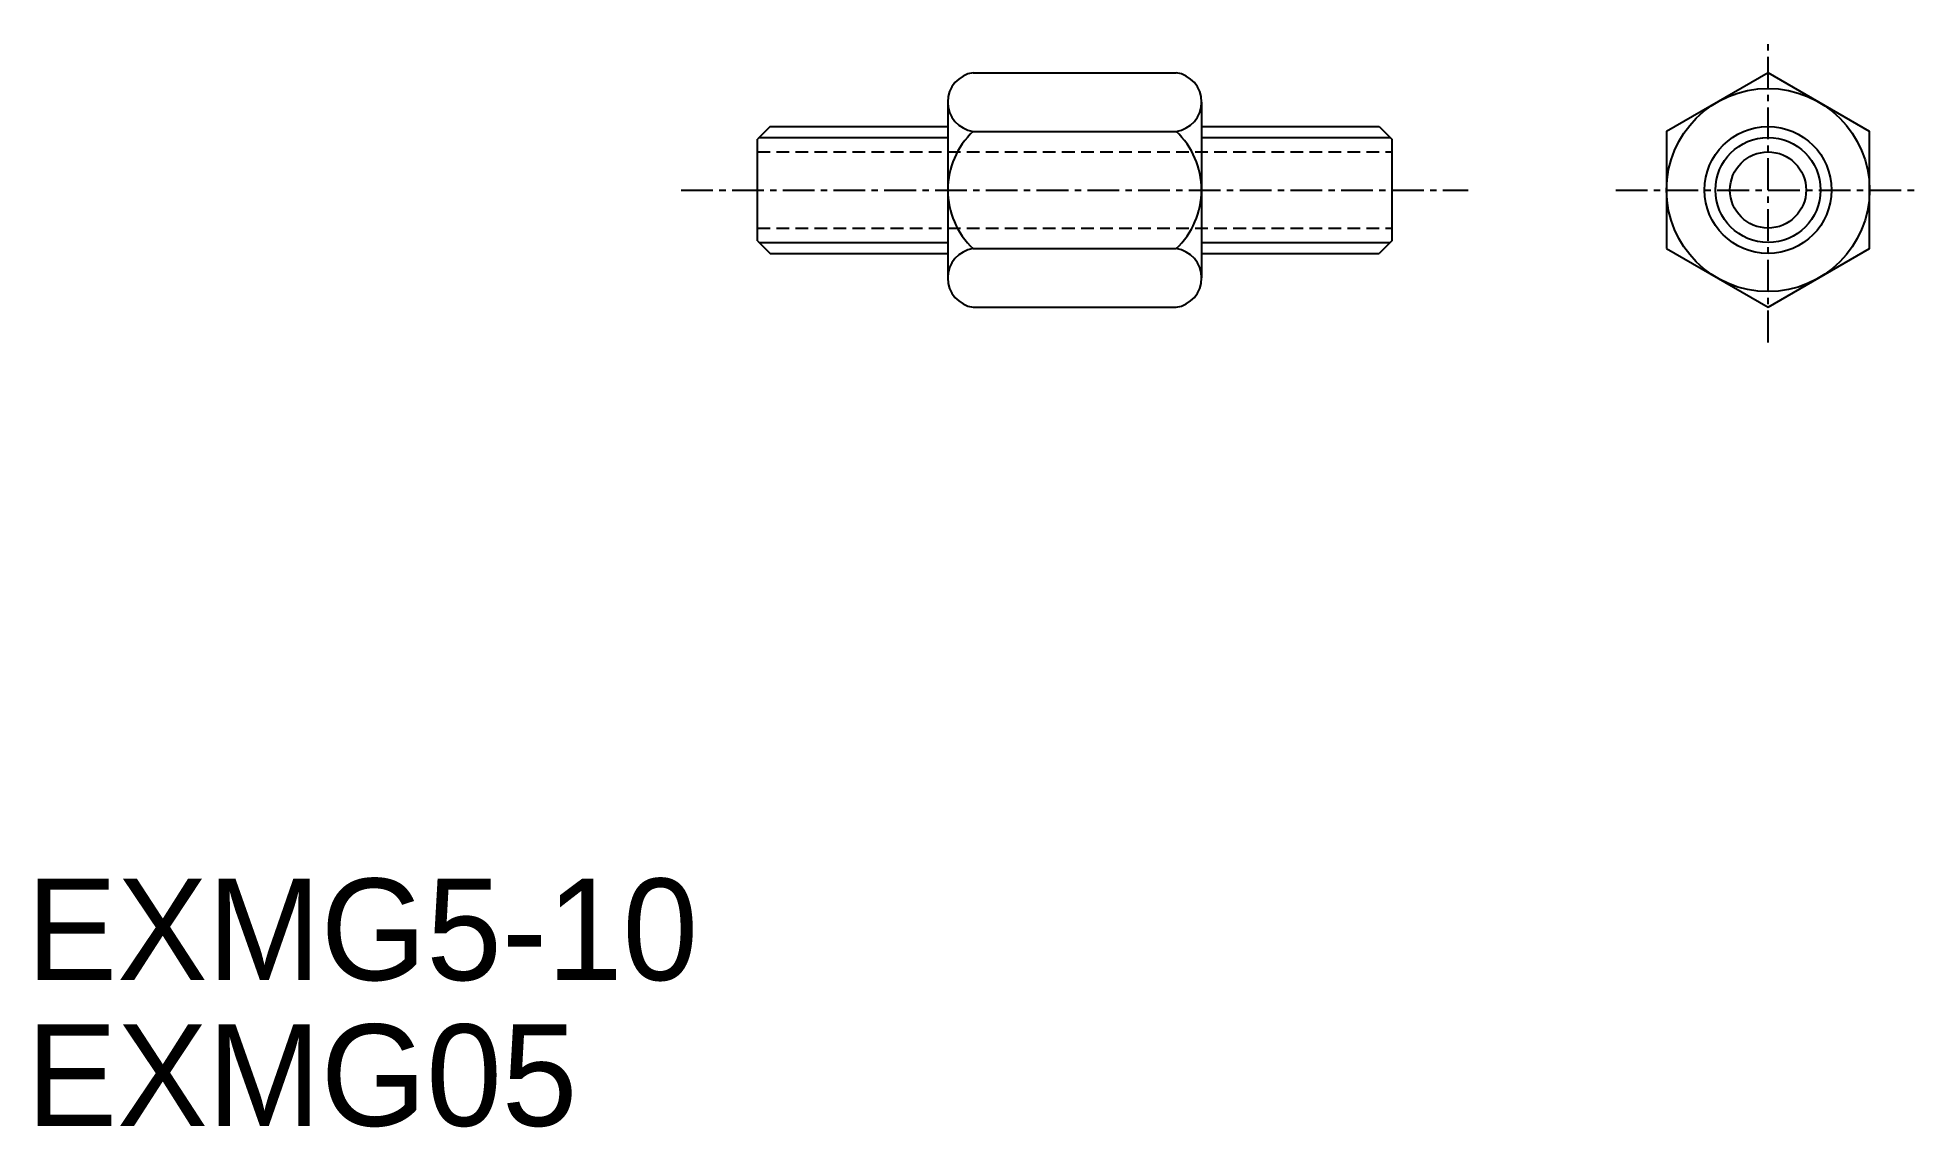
# Model space of a CAD drawing. Extents: x 125.5 to 199.7, y 219.1 to 262.1.
import ezdxf

# ---------------------------------------------------------------- set-up
doc = ezdxf.new("R2010")
doc.units = 0
doc.linetypes.add('CENTER', pattern=[2, 1.25, -0.25, 0.25, -0.25])
doc.linetypes.add('DASHED', pattern=[0.75, 0.5, -0.25])
doc.layers.get('0').update_dxf_attribs({"linetype": 'CONTINUOUS'})
doc.layers.add('CENTER', color=1, linetype='CENTER')

msp = doc.modelspace()

# ---------------------------------------------------------------- linework, layer by layer
at = {"color": 7, "linetype": 'CONTINUOUS'}
for p, q in [((162.381, 260.684), (170.381, 260.684)), ((161.381, 259.529), (161.381, 252.601)), ((171.381, 259.529), (171.381, 252.601)), ((154.381, 258.565), (153.881, 258.065)), ((154.381, 258.565), (161.381, 258.565)), ((162.381, 258.375), (170.381, 258.375)), ((171.381, 258.565), (178.381, 258.565)), ((178.381, 258.565), (178.881, 258.065)), ((153.881, 254.065), (153.881, 258.065)), ((178.881, 258.065), (178.881, 254.065)), ((153.881, 254.065), (154.381, 253.565)), ((162.381, 253.756), (170.381, 253.756)), ((178.881, 254.065), (178.381, 253.565)), ((154.381, 253.565), (161.381, 253.565)), ((171.381, 253.565), (178.381, 253.565)), ((162.381, 251.447), (170.381, 251.447))]:
    msp.add_line(p, q, dxfattribs=at)
at = {"color": 3, "linetype": 'CONTINUOUS'}
for p, q in [((153.95, 258.134), (161.381, 258.134)), ((171.381, 258.134), (178.812, 258.134)), ((153.952, 253.994), (161.381, 253.994)), ((171.381, 253.994), (178.809, 253.994))]:
    msp.add_line(p, q, dxfattribs=at)
at = {"color": 3, "linetype": 'DASHED'}
for p, q in [((153.881, 257.565), (178.881, 257.565)), ((153.881, 254.565), (178.881, 254.565))]:
    msp.add_line(p, q, dxfattribs=at)
at = {"color": 7, "linetype": 'CONTINUOUS'}
msp.add_lwpolyline([(189.698, 253.756), (193.698, 251.447), (197.698, 253.756), (197.698, 258.375), (193.698, 260.684), (189.698, 258.375)], close=True, dxfattribs=at)
for radius in [4, 2.5, 1.5]:
    msp.add_circle((193.698, 256.065), radius, dxfattribs=at)
at = {"color": 3, "linetype": 'CONTINUOUS'}
msp.add_circle((193.698, 256.065), 2.069, dxfattribs=at)
at = {"color": 7, "linetype": 'CONTINUOUS'}
for centre, radius, start, end in [((162.547, 259.529), 1.167, 98.21321, 261.78679), ((170.214, 259.529), 1.167, 278.21321, 81.78679), ((164.547, 256.065), 3.167, 133.17355, 226.82645), ((162.381, 258.375), 2.898e-13, 259.28417, 275.71059), ((168.214, 256.065), 3.167, 313.17355, 46.82645), ((162.547, 252.601), 1.167, 98.21321, 261.78679), ((170.214, 252.601), 1.167, 278.21321, 81.78679)]:
    msp.add_arc(centre, radius, start, end, dxfattribs=at)
at = {"layer": 'CENTER', "color": 1, "linetype": 'CENTER'}
for p, q in [((193.698, 250.065), (193.698, 262.065)), ((150.881, 256.065), (181.881, 256.065)), ((187.698, 256.065), (199.698, 256.065))]:
    msp.add_line(p, q, dxfattribs=at)

# ---------------------------------------------------------------- texts
at = {"color": 7, "linetype": 'CONTINUOUS'}
for s, p in [('EXMG5-10', (125.086, 224.946)), ('EXMG05', (125.086, 219.205))]:
    msp.add_text(s, height=4, dxfattribs=at).set_placement(p)

doc.saveas('drawing.dxf')
